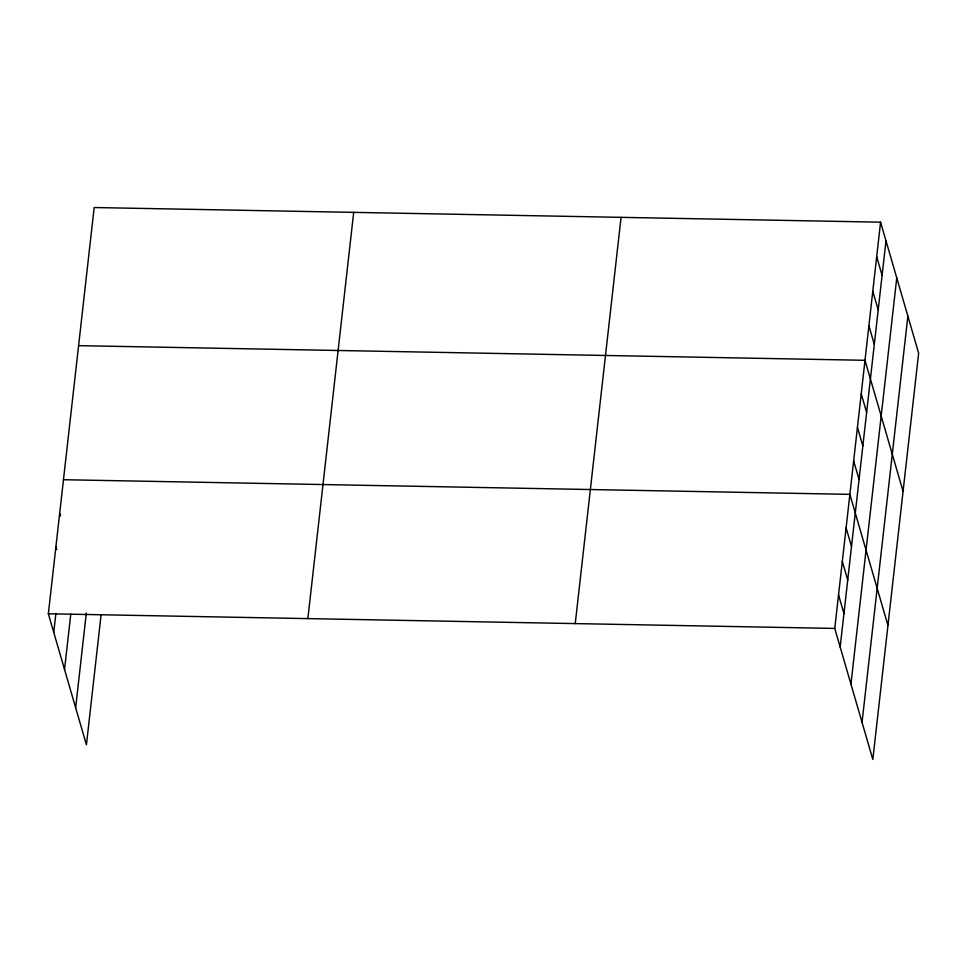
<?xml version="1.0" encoding="UTF-8"?>
<svg xmlns="http://www.w3.org/2000/svg" width="967" height="967" viewBox="0 0 967 967"><rect width="100%" height="100%" fill="white"/><g stroke="black" fill="none" stroke-linecap="round" stroke-linejoin="round"><path stroke-width="1.45" d="M101.051 615.133L86.426 744.82L48.35 613.779L94.174 207.53L880.574 222.18L918.65 353.221L872.826 759.47L834.763 628.429L880.574 222.18M53.753 632.382L55.893 613.441M64.535 669.49L70.784 614.118M75.644 707.711L86.329 612.993M307.869 618.614L353.692 212.365M575.244 623.594L621.068 217.345M840.166 647.044L885.99 240.783M850.948 684.14L896.76 277.892M862.044 722.373L907.868 316.112M78.593 345.654L864.994 360.304L903.069 491.345M63.471 479.717L849.872 494.367L887.948 625.407M48.35 613.779L834.763 628.429M876.682 256.714L882.085 275.317M872.79 291.248L878.193 309.851M868.898 325.77L874.301 344.385M861.222 393.823L866.625 412.425M857.439 427.341L862.842 445.944M853.656 460.848L859.059 479.463M846.101 527.885L851.504 546.488M842.317 561.404L847.721 580.007M838.534 594.91L843.937 613.525M59.688 513.235L60.522 516.1M55.905 546.742L56.739 549.607"/></g></svg>
